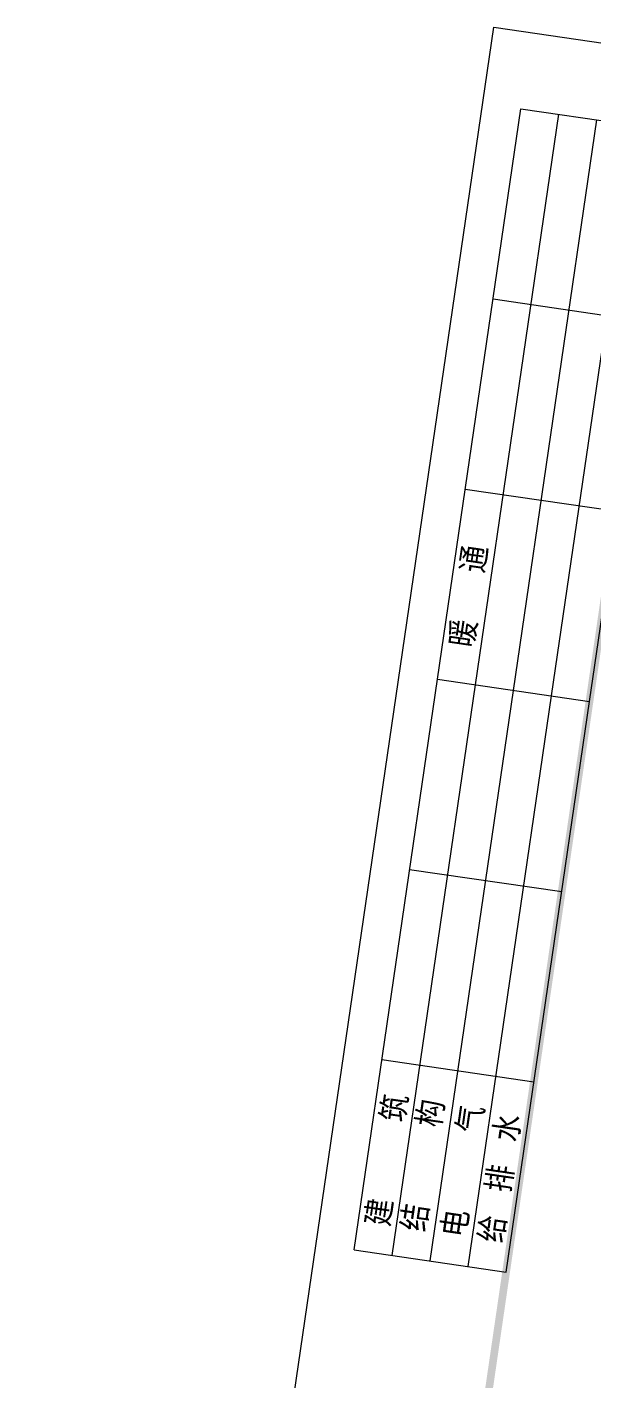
# Model space of a CAD drawing. Header units: inches. Extents: x -414268 to 632271, y -366004 to 318730.
# Drawn here: x -149957 to -127895, y 196803 to 249555 of the extents above; entities that cross this region are included whole.
import ezdxf

# ---------------------------------------------------------------- set-up
doc = ezdxf.new("R2010")
doc.units = ezdxf.units.IN
doc.header["$LTSCALE"] = 1200
doc.header["$MEASUREMENT"] = 0
doc.layers.get('0').update_dxf_attribs({"linetype": 'CONTINUOUS', "lineweight": 0})
doc.layers.add('PUB_TITLE', color=7, linetype='CONTINUOUS', lineweight=0)
doc.styles.add('HZ', font='txt.shx', dxfattribs={"width": 0.8, "bigfont": 'hztxt.shx'})

# ---------------------------------------------------------------- blocks, each defined once
blk = doc.blocks.new('_LABEL1')
for p, q in [((-150, 20), (-75, 20)), ((-150, 20), (-150, 0)), ((-125, 20), (-125, 0)), ((-100, 20), (-100, 0)), ((-75, 20), (-75, 0)), ((-75, 20), (-75, 0)), ((-75, 20), (0, 20)), ((-50, 20), (-50, 0)), ((-25, 20), (-25, 0)), ((0, 20), (0, 0)), ((-150, 15), (-75, 15)), ((-75, 15), (0, 15)), ((-150, 10), (-75, 10)), ((-75, 10), (0, 10)), ((-150, 5), (-75, 5)), ((-75, 5), (0, 5)), ((-150, 0), (-75, 0)), ((-75, 0), (0, 0))]:
    blk.add_line(p, q)
at = {"style": 'HZ'}
for s, p in [('建   筑', (-146.4452318465049, 15.64578023183403)), ('暖  通', (-70.34686098143231, 15.73349296477629)), ('结   构', (-146.4452318465049, 10.90928588684774)), ('电   气', (-146.4452318465049, 5.646514805902683)), ('给 排 水', (-146.4452318465049, 0.7345949950318733))]:
    blk.add_text(s, height=3.508514053963367, dxfattribs=at).set_placement(p)

msp = doc.modelspace()

# ---------------------------------------------------------------- linework, layer by layer
at = {"layer": 'PUB_TITLE'}
msp.add_lwpolyline([(-149956.8113386486, 124881.7802225058), (-131723.1032342917, 249555.4818956238), (44601.13198911812, 223767.8090051762), (26367.42388476111, 99094.10733205831)], close=True, dxfattribs=at)
at = {"layer": 'PUB_TITLE', "const_width": 300.0000000010631}
msp.add_lwpolyline([(-142101.6217603831, 126764.8619227969), (23833.13832360023, 102496.6647077124), (41198.57461346372, 221233.5234440153), (-124736.1854705195, 245501.7206590998)], close=True, dxfattribs=at)

# ---------------------------------------------------------------- block references
at = {"layer": 'PUB_TITLE', "xscale": 300.0000000010727, "yscale": 300.0000000010696, "zscale": 300.0000000010631, "rotation": 81.67939968338017}
msp.add_blockref('_LABEL1', (-124736.1854705195, 245501.7206590998), dxfattribs=at)

doc.saveas('drawing.dxf')
